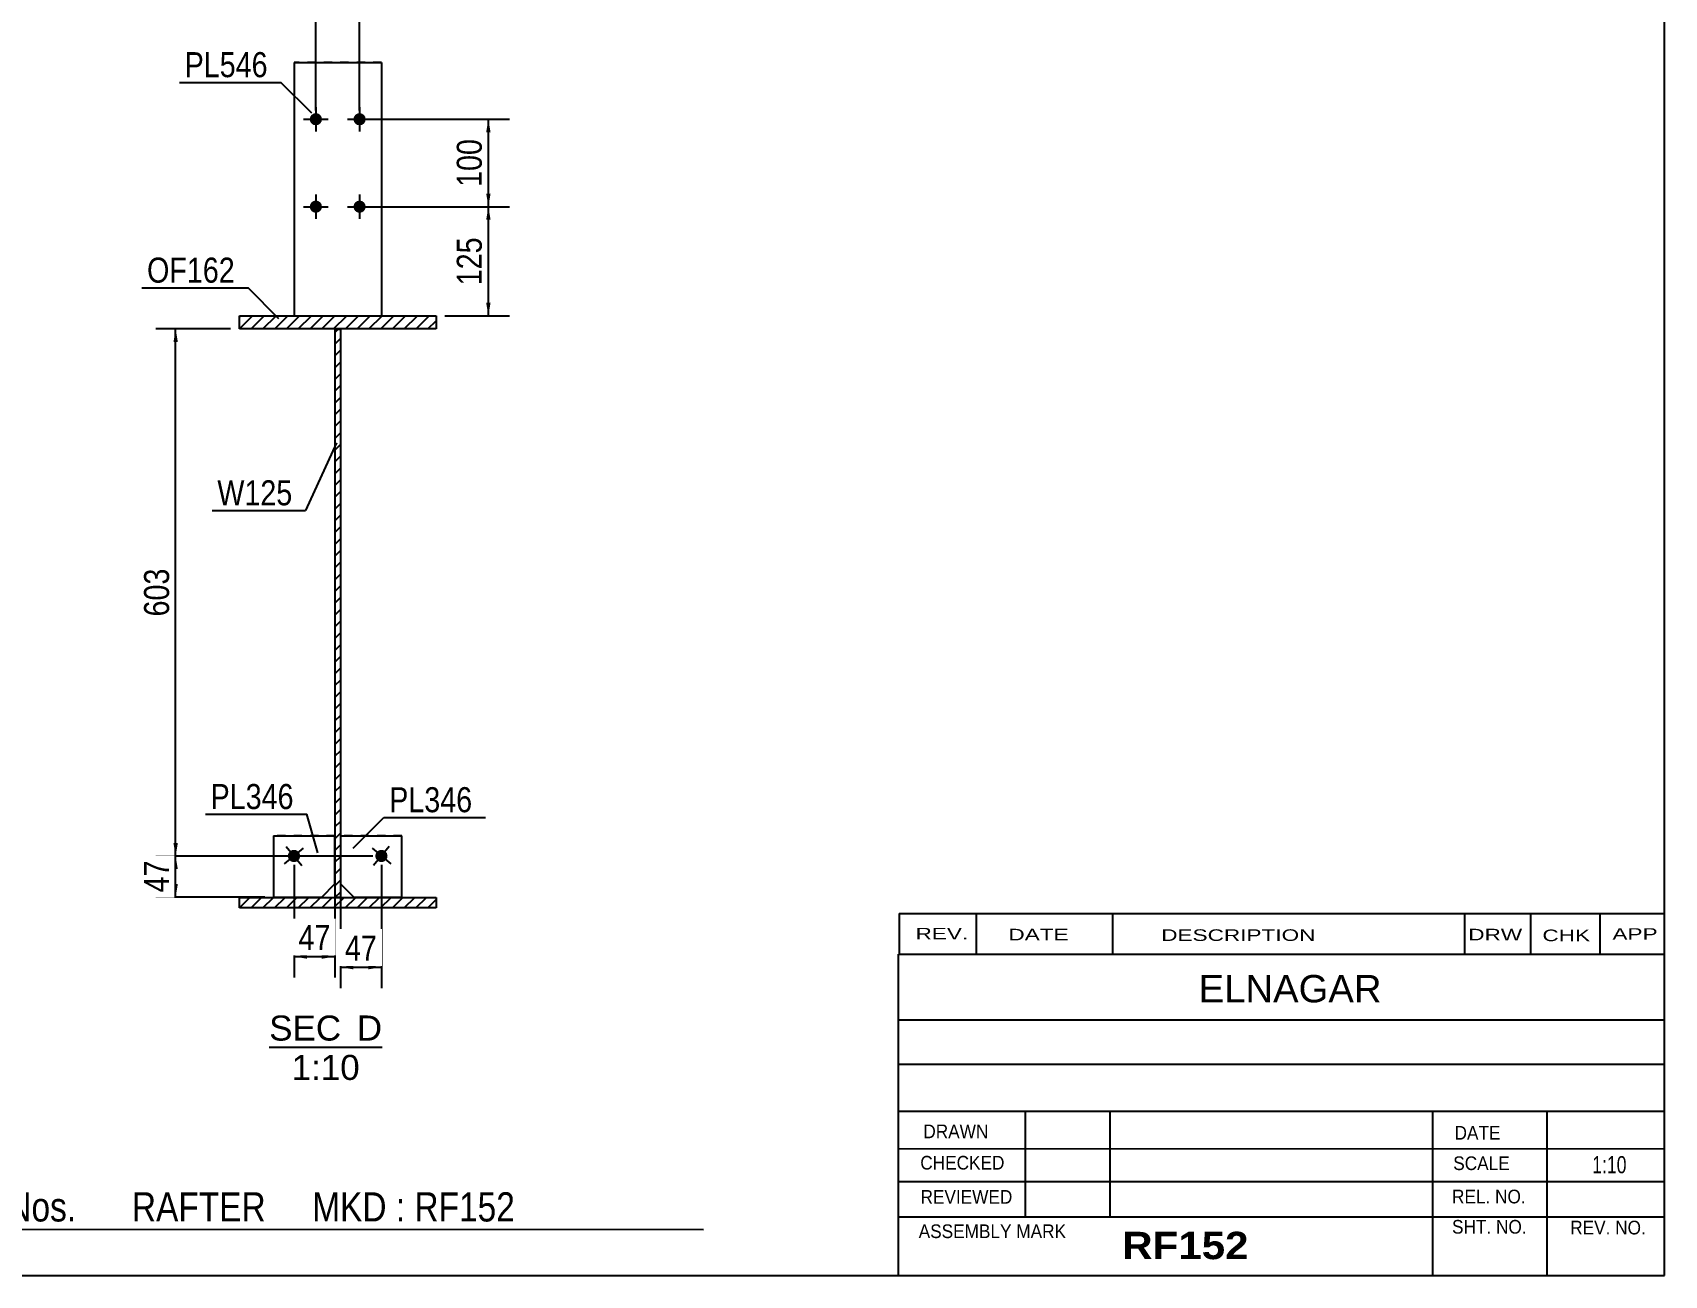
# Model space of a CAD drawing. Header units: millimetres. Extents: x -1018 to -615, y -194 to 83.
# Drawn here: x -801.7 to -615.1, y -194.4 to -52.3 of the extents above; entities that cross this region are included whole.
import ezdxf

# ---------------------------------------------------------------- set-up
doc = ezdxf.new("R2010")
doc.units = ezdxf.units.MM
doc.linetypes.add('DXK_LINE_DOT1', pattern=[1.8814, 0.9407, -0.9407])
doc.styles.add('Arial', font='ARIAL.TTF', dxfattribs={"height": 0.2})
doc.styles.add('Arial Bold', font='ARIALBD.TTF', dxfattribs={"height": 0.2})
doc.styles.add('Arial Narrow', font='ARIALN.TTF', dxfattribs={"height": 0.2})

# ---------------------------------------------------------------- blocks, each defined once
blk = doc.blocks.new('Unknown-624476512-1210')
at = {"color": 5, "linetype": 'Continuous'}
for p, q in [((-615.11, -194.41), (-615.11, 82.59)), ((-1015.11, -194.41), (-615.11, -194.41))]:
    blk.add_line(p, q, dxfattribs=at)
blk = doc.blocks.new('Unknown-624476512-12 - 1257')
at = {"color": 1, "linetype": 'Continuous'}
blk.add_line((-774.69, -168.31), (-761.78, -168.31), dxfattribs=at)
at = {"color": 0, "linetype": 'Continuous'}
for points in [[(-766.47, -167.56), (-766.47, -164.56), (-774.69, -164.56), (-774.69, -167.56)], [(-761.78, -167.56), (-761.78, -164.56), (-764.67, -164.56), (-764.67, -167.56)], [(-764.35, -172.06), (-764.35, -169.06), (-772.13, -169.06), (-772.13, -172.06)]]:
    blk.add_wipeout(points, dxfattribs=at)
at = {"color": 136, "linetype": 'Continuous', "style": 'Arial'}
for s, height, p in [('SEC', 2.865, (-774.69, -167.56)), ('D', 2.87, (-764.67, -167.56)), ('1:10', 2.865, (-772.13, -172.06))]:
    blk.add_text(s, height=height, dxfattribs=at).set_placement(p)
blk = doc.blocks.new('Bolt-624476512-1264 - 1257')
at = {"linetype": 'Continuous'}
for points in [[(-768.65, -62.18, -1), (-770.05, -62.18, -1)], [(-763.65, -62.18, -1), (-765.05, -62.18, -1)], [(-768.65, -72.18, -1), (-770.05, -72.18, -1)], [(-763.65, -72.18, -1), (-765.05, -72.18, -1)]]:
    blk.add_hatch(color=3, dxfattribs=at).paths.add_polyline_path(points)
at = {"color": 3, "linetype": 'Continuous'}
for p, q in [((-769.35, -60.78), (-769.35, -63.58)), ((-764.35, -60.78), (-764.35, -63.58)), ((-770.75, -62.18), (-767.95, -62.18)), ((-765.75, -62.18), (-762.95, -62.18)), ((-769.35, -70.78), (-769.35, -73.58)), ((-764.35, -70.78), (-764.35, -73.58)), ((-770.75, -72.18), (-767.95, -72.18)), ((-765.75, -72.18), (-762.95, -72.18))]:
    blk.add_line(p, q, dxfattribs=at)
blk = doc.blocks.new('Part-624476512-1316 - 1257')
at = {"color": 2, "linetype": 'Continuous'}
for p, q in [((-774.18, -144.15), (-767.18, -144.15)), ((-774.18, -144.15), (-774.18, -151.15)), ((-767.18, -149.65), (-767.18, -144.15)), ((-774.18, -151.15), (-768.68, -151.15)), ((-768.68, -151.15), (-767.18, -149.65))]:
    blk.add_line(p, q, dxfattribs=at)
at = {"color": 7, "linetype": 'DXK_LINE_DOT1'}
for p, q in [((-767.18, -144.15), (-774.18, -144.15)), ((-774.18, -151.15), (-768.68, -151.15))]:
    blk.add_line(p, q, dxfattribs=at)
blk = doc.blocks.new('Bolt-624476512-1275 - 1257')
at = {"linetype": 'Continuous'}
blk.add_hatch(color=3, dxfattribs=at).paths.add_polyline_path([(-761.32, -146.9, -1), (-762.39, -145.99, -1)])
at = {"color": 3, "linetype": 'Continuous'}
for p, q in [((-762.92, -145.54), (-760.78, -147.35)), ((-760.95, -145.37), (-762.75, -147.52))]:
    blk.add_line(p, q, dxfattribs=at)
blk = doc.blocks.new('Bolt-624476512-1276 - 1257')
at = {"linetype": 'Continuous'}
blk.add_hatch(color=3, dxfattribs=at).paths.add_polyline_path([(-771.32, -145.99, -1), (-772.39, -146.9, -1)])
at = {"color": 3, "linetype": 'Continuous'}
for p, q in [((-772.92, -147.35), (-770.78, -145.54)), ((-772.75, -145.37), (-770.95, -147.52))]:
    blk.add_line(p, q, dxfattribs=at)
blk = doc.blocks.new('Part-624476512-1321 - 1257')
at = {"color": 2, "linetype": 'Continuous'}
for p, q in [((-766.52, -144.15), (-759.52, -144.15)), ((-766.52, -144.15), (-766.52, -149.65)), ((-759.52, -151.15), (-759.52, -144.15)), ((-766.52, -149.65), (-765.02, -151.15)), ((-765.02, -151.15), (-759.52, -151.15))]:
    blk.add_line(p, q, dxfattribs=at)
at = {"color": 7, "linetype": 'DXK_LINE_DOT1'}
for p, q in [((-759.52, -144.15), (-766.52, -144.15)), ((-765.02, -151.15), (-759.52, -151.15))]:
    blk.add_line(p, q, dxfattribs=at)
blk = doc.blocks.new('Part-624476512-1356 - 1257')
at = {"color": 2, "linetype": 'Continuous'}
for p, q in [((-771.85, -55.68), (-771.85, -84.68)), ((-771.85, -55.68), (-761.85, -55.68)), ((-761.85, -55.68), (-761.85, -84.68))]:
    blk.add_line(p, q, dxfattribs=at)
at = {"color": 7, "linetype": 'DXK_LINE_DOT1'}
for p, q in [((-761.85, -55.68), (-771.85, -55.68)), ((-771.85, -84.68), (-761.85, -84.68))]:
    blk.add_line(p, q, dxfattribs=at)
blk = doc.blocks.new('Part-624476512-1366 - 1257')
at = {"linetype": 'Continuous'}
h = blk.add_hatch(dxfattribs=at)
h.set_pattern_fill('', scale=0.3, style=0, pattern_type=0)
h.set_pattern_definition([(45, (-778.1013, -152.3752), (-0.67352, 0.67352), [])])
h.paths.add_polyline_path([(-778.1, -151.18), (-778.1, -152.38), (-755.6, -152.38), (-755.6, -151.18)])
at = {"color": 2, "linetype": 'Continuous'}
for p, q in [((-778.1, -152.38), (-778.1, -151.18)), ((-778.1, -151.18), (-755.6, -151.18)), ((-755.6, -152.38), (-778.1, -152.38)), ((-755.6, -151.18), (-755.6, -152.38))]:
    blk.add_line(p, q, dxfattribs=at)
blk = doc.blocks.new('Part-624476512-1389 - 1257')
at = {"linetype": 'Continuous'}
h = blk.add_hatch(dxfattribs=at)
h.set_pattern_fill('', scale=0.3, style=0, pattern_type=0)
h.set_pattern_definition([(45, (-767.1513, -151.1752), (-0.673519, 0.673519), [])])
h.paths.add_polyline_path([(-767.15, -86.18), (-767.15, -151.18), (-766.55, -151.18), (-766.55, -86.18)])
at = {"color": 2, "linetype": 'Continuous'}
for p, q in [((-767.15, -151.18), (-767.15, -86.18)), ((-767.15, -86.18), (-766.55, -86.18)), ((-766.55, -86.18), (-766.55, -151.18)), ((-766.55, -151.18), (-767.15, -151.18))]:
    blk.add_line(p, q, dxfattribs=at)
blk = doc.blocks.new('Part-624476512-1412 - 1257')
at = {"linetype": 'Continuous'}
h = blk.add_hatch(dxfattribs=at)
h.set_pattern_fill('', scale=0.3, style=0, pattern_type=0)
h.set_pattern_definition([(45, (-778.1013, -86.1746), (-0.67352, 0.67352), [])])
h.paths.add_polyline_path([(-778.1, -84.67), (-778.1, -86.17), (-755.6, -86.17), (-755.6, -84.67)])
at = {"color": 2, "linetype": 'Continuous'}
for p, q in [((-778.1, -86.17), (-778.1, -84.67)), ((-778.1, -84.67), (-755.6, -84.67)), ((-755.6, -84.67), (-755.6, -86.17)), ((-755.6, -86.17), (-778.1, -86.17))]:
    blk.add_line(p, q, dxfattribs=at)
blk = doc.blocks.new('StraightDimension-624476512-1477 - 1257')
at = {"linetype": 'Continuous'}
for points in [[(-749.87, -63.68), (-749.62, -62.18), (-749.37, -63.68)], [(-749.37, -70.68), (-749.62, -72.18), (-749.87, -70.68)]]:
    blk.add_hatch(color=7, dxfattribs=at).paths.add_polyline_path(points)
at = {"color": 7, "linetype": 'Continuous'}
for p, q in [((-763.35, -62.18), (-747.22, -62.18)), ((-749.62, -72.18), (-749.62, -62.18)), ((-763.35, -72.18), (-747.22, -72.18))]:
    blk.add_line(p, q, dxfattribs=at)
at = {"color": 0}
blk.add_wipeout([(-749.77, -63.84), (-753.97, -63.84), (-753.97, -70.52), (-749.77, -70.52)], dxfattribs=at)
at = {"color": 3, "style": 'Arial Narrow'}
blk.add_text('100', height=2.863, rotation=90.0002, dxfattribs=at).set_placement((-750.37, -69.92))
blk = doc.blocks.new('StraightDimension-624476512-1418 - 1257')
at = {"linetype": 'Continuous'}
for points in [[(-785.64, -87.67), (-785.39, -86.17), (-785.14, -87.67)], [(-785.14, -144.95), (-785.39, -146.45), (-785.64, -144.95)]]:
    blk.add_hatch(color=7, dxfattribs=at).paths.add_polyline_path(points)
at = {"color": 7, "linetype": 'Continuous'}
for p, q in [((-779.1, -86.17), (-787.64, -86.17)), ((-785.39, -146.45), (-785.39, -86.17)), ((-762.85, -146.45), (-787.64, -146.45))]:
    blk.add_line(p, q, dxfattribs=at)
at = {"color": 0}
blk.add_wipeout([(-785.54, -112.97), (-789.74, -112.97), (-789.74, -119.65), (-785.54, -119.65)], dxfattribs=at)
at = {"color": 3, "style": 'Arial Narrow'}
blk.add_text('603', height=2.863, rotation=90.0002, dxfattribs=at).set_placement((-786.14, -119.05))
blk = doc.blocks.new('StraightDimension-624476512-1442 - 1257')
at = {"linetype": 'Continuous'}
for points in [[(-785.64, -147.95), (-785.39, -146.45), (-785.14, -147.95)], [(-785.14, -149.65), (-785.39, -151.15), (-785.64, -149.65)]]:
    blk.add_hatch(color=7, dxfattribs=at).paths.add_polyline_path(points)
at = {"color": 7, "linetype": 'Continuous'}
for p, q in [((-762.85, -146.45), (-787.64, -146.45)), ((-785.39, -151.15), (-785.39, -146.45)), ((-775.18, -151.15), (-787.64, -151.15))]:
    blk.add_line(p, q, dxfattribs=at)
at = {"color": 0}
blk.add_wipeout([(-785.54, -146.37), (-789.74, -146.37), (-789.74, -151.22), (-785.54, -151.22)], dxfattribs=at)
at = {"color": 3, "style": 'Arial Narrow'}
blk.add_text('47', height=2.863, rotation=90.0002, dxfattribs=at).set_placement((-786.14, -150.62))
blk = doc.blocks.new('StraightDimension-624476512-1458 - 1257')
at = {"linetype": 'Continuous'}
for points in [[(-767.85, -50.55), (-769.35, -50.3), (-767.85, -50.05)], [(-765.85, -50.05), (-764.35, -50.3), (-765.85, -50.55)]]:
    blk.add_hatch(color=7, dxfattribs=at).paths.add_polyline_path(points)
at = {"color": 7, "linetype": 'Continuous'}
for p, q in [((-769.35, -61.18), (-769.35, -48.05)), ((-764.35, -61.18), (-764.35, -48.05)), ((-769.35, -50.3), (-764.35, -50.3))]:
    blk.add_line(p, q, dxfattribs=at)
at = {"color": 0}
blk.add_wipeout([(-764.42, -50.15), (-764.42, -45.95), (-769.28, -45.95), (-769.28, -50.15)], dxfattribs=at)
at = {"color": 3, "style": 'Arial Narrow'}
blk.add_text('50', height=2.863, dxfattribs=at).set_placement((-768.68, -49.55))
blk = doc.blocks.new('StraightDimension-624476512-1487 - 1257')
at = {"linetype": 'Continuous'}
for points in [[(-749.87, -73.68), (-749.62, -72.18), (-749.37, -73.68)], [(-749.37, -83.17), (-749.62, -84.67), (-749.87, -83.17)]]:
    blk.add_hatch(color=7, dxfattribs=at).paths.add_polyline_path(points)
at = {"color": 7, "linetype": 'Continuous'}
for p, q in [((-763.35, -72.18), (-747.22, -72.18)), ((-749.62, -84.67), (-749.62, -72.18)), ((-754.6, -84.67), (-747.22, -84.67))]:
    blk.add_line(p, q, dxfattribs=at)
at = {"color": 0}
blk.add_wipeout([(-749.77, -75.08), (-753.97, -75.08), (-753.97, -81.77), (-749.77, -81.77)], dxfattribs=at)
at = {"color": 3, "style": 'Arial Narrow'}
blk.add_text('125', height=2.863, rotation=90.0002, dxfattribs=at).set_placement((-750.37, -81.17))
blk = doc.blocks.new('StraightDimension-624476512-1498 - 1257')
at = {"linetype": 'Continuous'}
for points in [[(-765.05, -159.41), (-766.55, -159.16), (-765.05, -158.91)], [(-763.35, -158.91), (-761.85, -159.16), (-763.35, -159.41)]]:
    blk.add_hatch(color=7, dxfattribs=at).paths.add_polyline_path(points)
at = {"color": 7, "linetype": 'Continuous'}
for p, q in [((-766.55, -148.41), (-766.55, -161.56)), ((-761.85, -147.45), (-761.85, -161.56)), ((-766.55, -159.16), (-761.85, -159.16))]:
    blk.add_line(p, q, dxfattribs=at)
at = {"color": 0}
blk.add_wipeout([(-761.77, -159.01), (-761.77, -154.81), (-766.63, -154.81), (-766.63, -159.01)], dxfattribs=at)
at = {"color": 3, "style": 'Arial Narrow'}
blk.add_text('47', height=2.863, dxfattribs=at).set_placement((-766.03, -158.41))
blk = doc.blocks.new('StraightDimension-624476512-1515 - 1257')
at = {"linetype": 'Continuous'}
for points in [[(-770.35, -158.2), (-771.85, -157.95), (-770.35, -157.7)], [(-768.68, -157.7), (-767.18, -157.95), (-768.68, -158.2)]]:
    blk.add_hatch(color=7, dxfattribs=at).paths.add_polyline_path(points)
at = {"color": 7, "linetype": 'Continuous'}
for p, q in [((-771.85, -147.45), (-771.85, -160.35)), ((-767.18, -148.65), (-767.18, -160.35)), ((-771.85, -157.95), (-767.18, -157.95))]:
    blk.add_line(p, q, dxfattribs=at)
at = {"color": 0}
blk.add_wipeout([(-767.09, -157.8), (-767.09, -153.6), (-771.94, -153.6), (-771.94, -157.8)], dxfattribs=at)
at = {"color": 3, "style": 'Arial Narrow'}
blk.add_text('47', height=2.863, dxfattribs=at).set_placement((-771.34, -157.2))
blk = doc.blocks.new('CBS_CALLOFF-624476512-8015')
at = {"color": 7, "linetype": 'Continuous'}
blk.add_line((-841.23, -189.14), (-725, -189.16), dxfattribs=at)
at = {"color": 3, "linetype": 'Continuous', "style": 'Arial Narrow'}
blk.add_text('QTY= 1 Nos.      RAFTER     MKD : RF152', height=3.3405, dxfattribs=at).set_placement((-819, -188.25))
blk = doc.blocks.new('CBS_NAME_BLOG-624476512-8016')
at = {"color": 7, "linetype": 'Continuous'}
for p, q in [((-702.7, -194.37), (-702.71, -157.66)), ((-702.7, -157.66), (-615.19, -157.66)), ((-702.7, -165.2), (-615.18, -165.2)), ((-702.63, -170.25), (-615.11, -170.25)), ((-702.7, -175.63), (-615.19, -175.63)), ((-688.18, -187.73), (-688.18, -175.63)), ((-678.5, -187.71), (-678.5, -175.64)), ((-641.58, -194.37), (-641.58, -175.64)), ((-628.53, -194.37), (-628.53, -175.63)), ((-702.7, -179.93), (-615.11, -179.91)), ((-702.7, -183.67), (-615.19, -183.67)), ((-702.7, -187.71), (-615.19, -187.71)), ((-702.7, -194.41), (-615.11, -194.41))]:
    blk.add_line(p, q, dxfattribs=at)
at = {"color": 3, "linetype": 'Continuous', "style": 'Arial'}
blk.add_text('ELNAGAR', height=3.133, dxfattribs=at).set_placement((-668.38, -163.19))
at = {"color": 3, "linetype": 'Continuous'}
for s, height, style, width, p in [('DRAWN', 1.566, 'Arial', 0.9, (-699.87, -178.73)), ('DATE', 1.566, 'Arial', 0.9, (-639.11, -178.89)), ('CHECKED', 1.566, 'Arial', 0.9, (-700.22, -182.31)), ('SCALE', 1.566, 'Arial', 0.9, (-639.26, -182.37)), ('1:10', 1.957, 'Arial Narrow', 0.9, (-623.37, -182.73)), ('REVIEWED', 1.566, 'Arial', 0.9, (-700.19, -186.22)), ('REL. NO.', 1.566, 'Arial', 0.9, (-639.4, -186.18)), ('SHT. NO.', 1.566, 'Arial', 0.9, (-639.4, -189.64)), ('REV. NO.', 1.566, 'Arial', 0.9, (-625.88, -189.73)), ('ASSEMBLY MARK', 1.5663, 'Arial', 0.9, (-700.4, -190.15)), ('RF152', 3.131, 'Arial Bold', 1.1, (-677.12, -192.56))]:
    blk.add_text(s, height=height, dxfattribs=dict(at, style=style, width=width)).set_placement(p)
blk = doc.blocks.new('CBS_REVISION-624476512-8017')
at = {"color": 7, "linetype": 'Continuous'}
for p, q in [((-702.62, -153.03), (-615.12, -153.03)), ((-702.62, -153.03), (-702.62, -157.66)), ((-693.82, -153.03), (-693.82, -157.66)), ((-678.23, -153.03), (-678.23, -157.6)), ((-637.97, -153.03), (-637.97, -157.66)), ((-630.43, -153.03), (-630.43, -157.66)), ((-622.48, -153.03), (-622.48, -157.66)), ((-702.62, -157.66), (-615.12, -157.66))]:
    blk.add_line(p, q, dxfattribs=at)
at = {"color": 7, "style": 'Arial Narrow', "width": 1.7}
for s, height, p in [('REV.', 1.326, (-700.76, -155.99)), ('DATE', 1.326, (-690.14, -156.1)), ('DESCRIPTION', 1.3257, (-672.66, -156.16)), ('DRW', 1.326, (-637.54, -156.1)), ('CHK', 1.326, (-629.06, -156.19)), ('APP', 1.326, (-621.05, -156.03))]:
    blk.add_text(s, height=height, dxfattribs=at).set_placement(p)
blk = doc.blocks.new('Mark-624476512-1311 - 1257')
at = {"color": 7, "linetype": 'Continuous'}
blk.add_line((-769.13, -146.09), (-770.39, -141.68), dxfattribs=at)
at = {"color": 0}
blk.add_wipeout([(-771.89, -141.08), (-771.89, -138.08), (-781.39, -138.08), (-781.39, -141.08)], dxfattribs=at)
blk.add_wipeout([(-771.89, -141.08), (-771.89, -138.08), (-781.39, -138.08), (-781.39, -141.08)], dxfattribs=at)
at = {"color": 7, "linetype": 'Continuous'}
blk.add_line((-781.99, -141.68), (-770.39, -141.68), dxfattribs=at)
at = {"color": 3, "style": 'Arial Narrow'}
blk.add_text('PL346', height=2.863, dxfattribs=at).set_placement((-781.39, -141.08))
blk = doc.blocks.new('Mark-624476512-1317 - 1257')
at = {"color": 0}
blk.add_wipeout([(-751.45, -141.44), (-751.45, -138.44), (-760.96, -138.44), (-760.96, -141.44)], dxfattribs=at)
blk.add_wipeout([(-751.45, -141.44), (-751.45, -138.44), (-760.96, -138.44), (-760.96, -141.44)], dxfattribs=at)
at = {"color": 7, "linetype": 'Continuous'}
for p, q in [((-765.09, -145.57), (-761.56, -142.04)), ((-761.56, -142.04), (-749.95, -142.04))]:
    blk.add_line(p, q, dxfattribs=at)
at = {"color": 3, "style": 'Arial Narrow'}
blk.add_text('PL346', height=2.863, dxfattribs=at).set_placement((-760.96, -141.44))
blk = doc.blocks.new('Mark-624476512-1385 - 1257')
at = {"color": 7, "linetype": 'Continuous'}
blk.add_line((-767, -99.2), (-770.54, -106.94), dxfattribs=at)
at = {"color": 0}
blk.add_wipeout([(-772.04, -106.34), (-772.04, -103.34), (-780.62, -103.34), (-780.62, -106.34)], dxfattribs=at)
blk.add_wipeout([(-772.04, -106.34), (-772.04, -103.34), (-780.62, -103.34), (-780.62, -106.34)], dxfattribs=at)
at = {"color": 7, "linetype": 'Continuous'}
blk.add_line((-781.22, -106.94), (-770.54, -106.94), dxfattribs=at)
at = {"color": 3, "style": 'Arial Narrow'}
blk.add_text('W125', height=2.863, dxfattribs=at).set_placement((-780.62, -106.34))
blk = doc.blocks.new('Mark-624476512-1352 - 1257')
at = {"color": 7, "linetype": 'Continuous'}
blk.add_line((-769.82, -61.5), (-773.36, -57.97), dxfattribs=at)
at = {"color": 0}
blk.add_wipeout([(-774.86, -57.37), (-774.86, -54.37), (-784.36, -54.37), (-784.36, -57.37)], dxfattribs=at)
blk.add_wipeout([(-774.86, -57.37), (-774.86, -54.37), (-784.36, -54.37), (-784.36, -57.37)], dxfattribs=at)
at = {"color": 7, "linetype": 'Continuous'}
blk.add_line((-784.96, -57.97), (-773.36, -57.97), dxfattribs=at)
at = {"color": 3, "style": 'Arial Narrow'}
blk.add_text('PL546', height=2.863, dxfattribs=at).set_placement((-784.36, -57.37))
blk = doc.blocks.new('Mark-624476512-1408 - 1257')
at = {"color": 7, "linetype": 'Continuous'}
blk.add_line((-773.57, -85), (-777.11, -81.47), dxfattribs=at)
at = {"color": 0}
blk.add_wipeout([(-778.61, -80.87), (-778.61, -77.87), (-788.66, -77.87), (-788.66, -80.87)], dxfattribs=at)
blk.add_wipeout([(-778.61, -80.87), (-778.61, -77.87), (-788.66, -77.87), (-788.66, -80.87)], dxfattribs=at)
at = {"color": 7, "linetype": 'Continuous'}
blk.add_line((-789.26, -81.47), (-777.11, -81.47), dxfattribs=at)
at = {"color": 3, "style": 'Arial Narrow'}
blk.add_text('OF162', height=2.863, dxfattribs=at).set_placement((-788.66, -80.87))

msp = doc.modelspace()

# ---------------------------------------------------------------- block references
for name in ['Unknown-624476512-1210', 'Part-624476512-1356 - 1257', 'Bolt-624476512-1264 - 1257', 'Part-624476512-1412 - 1257', 'Part-624476512-1389 - 1257', 'Part-624476512-1316 - 1257', 'Bolt-624476512-1276 - 1257', 'Part-624476512-1321 - 1257', 'Bolt-624476512-1275 - 1257', 'Part-624476512-1366 - 1257', 'CBS_REVISION-624476512-8017', 'CBS_NAME_BLOG-624476512-8016', 'CBS_CALLOFF-624476512-8015']:
    msp.add_blockref(name, (0, 0))

# ---------------------------------------------------------------- next in the draw order: block references
for name in ['StraightDimension-624476512-1458 - 1257', 'StraightDimension-624476512-1477 - 1257', 'Mark-624476512-1408 - 1257', 'StraightDimension-624476512-1418 - 1257', 'Unknown-624476512-12 - 1257']:
    msp.add_blockref(name, (0, 0))

# ---------------------------------------------------------------- next in the draw order: block references
for name in ['Mark-624476512-1352 - 1257', 'StraightDimension-624476512-1487 - 1257', 'Mark-624476512-1385 - 1257', 'StraightDimension-624476512-1442 - 1257']:
    msp.add_blockref(name, (0, 0))

# ---------------------------------------------------------------- next in the draw order: block references
for name in ['Mark-624476512-1311 - 1257', 'Mark-624476512-1317 - 1257', 'StraightDimension-624476512-1498 - 1257']:
    msp.add_blockref(name, (0, 0))

# ---------------------------------------------------------------- next in the draw order: block references
msp.add_blockref('StraightDimension-624476512-1515 - 1257', (0, 0))

doc.saveas('drawing.dxf')
